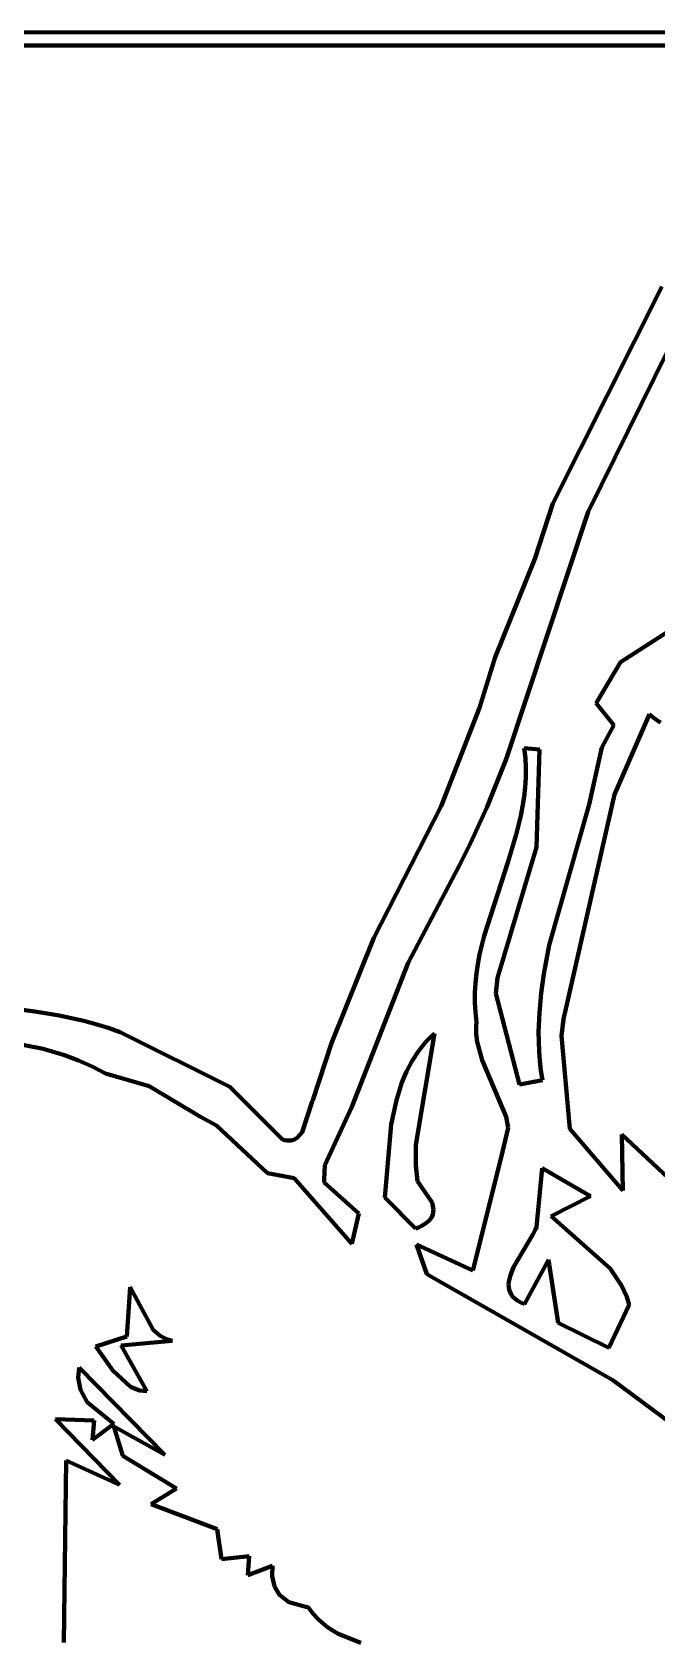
# Model space of a CAD drawing. Header units: millimetres. Extents: x 0 to 7.9, y 0 to 11.
# Drawn here: x 3.324 to 3.973, y 9.357 to 11.028 of the extents above; entities that cross this region are included whole.
import ezdxf

# ---------------------------------------------------------------- set-up
doc = ezdxf.new("R2010")
doc.units = ezdxf.units.MM
doc.layers.add('color#020202ff', color=7, linetype='CONTINUOUS', lineweight=100)
doc.layers.add('color#ffffffff', color=7, linetype='CONTINUOUS', lineweight=100)

msp = doc.modelspace()

# ---------------------------------------------------------------- linework, layer by layer
at = {"layer": 'color#020202ff'}
for p, q in [((0.0189, 11.0278), (7.875, 11.0278)), ((6.0409, 11.0139), (0.1386, 11.0136)), ((3.8652, 10.5379), (3.9786, 10.7629)), ((4.0122, 10.7524), (3.9021, 10.5293)), ((3.9021, 10.5293), (3.8168, 10.272)), ((3.8465, 10.4801), (3.8652, 10.5379)), ((3.8053, 10.3779), (3.8465, 10.4801)), ((3.9355, 10.373), (4.0253, 10.4306)), ((3.789, 10.3254), (3.8053, 10.3779)), ((3.9103, 10.3304), (3.9355, 10.373)), ((3.9287, 10.3075), (3.9103, 10.3304)), ((3.7491, 10.2232), (3.789, 10.3254)), ((3.9656, 10.3188), (3.9294, 10.2353)), ((3.9694, 10.3155), (3.9656, 10.3188)), ((3.9733, 10.3126), (3.9694, 10.3155)), ((3.9773, 10.31), (3.9733, 10.3126)), ((3.916, 10.2842), (3.9287, 10.3075)), ((3.8367, 10.2732), (3.8356, 10.2835)), ((3.8356, 10.2835), (3.8512, 10.2822)), ((3.8512, 10.2822), (3.8483, 10.1805)), ((3.903, 10.225), (3.916, 10.2842)), ((3.8168, 10.272), (3.7966, 10.2218)), ((3.8371, 10.2629), (3.8367, 10.2732)), ((3.837, 10.2528), (3.8371, 10.2629)), ((3.8364, 10.2427), (3.837, 10.2528)), ((3.8338, 10.2229), (3.8353, 10.2328)), ((3.8353, 10.2328), (3.8364, 10.2427)), ((3.9294, 10.2353), (3.8764, 10.0019)), ((3.6792, 10.0864), (3.7491, 10.2232)), ((3.7966, 10.2218), (3.7797, 10.1848)), ((3.8272, 10.1936), (3.8319, 10.2131)), ((3.8319, 10.2131), (3.8338, 10.2229)), ((3.8615, 10.0785), (3.903, 10.225)), ((3.7797, 10.1848), (3.7674, 10.1606)), ((3.8483, 10.1805), (3.8077, 10.0448)), ((3.8185, 10.1647), (3.8272, 10.1936)), ((3.7937, 10.0882), (3.8185, 10.1647)), ((3.7674, 10.1606), (3.7147, 10.0602)), ((3.6351, 9.9767), (3.6792, 10.0864)), ((3.789, 10.0688), (3.7937, 10.0882)), ((3.8558, 10.0487), (3.8615, 10.0785)), ((3.7872, 10.059), (3.789, 10.0688)), ((3.7147, 10.0602), (3.6564, 9.9106)), ((3.7848, 10.0392), (3.7858, 10.0492)), ((3.7858, 10.0492), (3.7872, 10.059)), ((3.8077, 10.0448), (3.8061, 10.0285)), ((3.853, 10.0288), (3.8558, 10.0487)), ((3.7842, 10.0292), (3.7848, 10.0392)), ((3.7842, 10.0192), (3.7842, 10.0292)), ((3.8061, 10.0285), (3.8305, 9.9337)), ((3.8512, 10.0088), (3.853, 10.0288)), ((3.3138, 10.0113), (3.3267, 10.0097)), ((3.7847, 10.009), (3.7842, 10.0192)), ((3.3267, 10.0097), (3.3395, 10.0077)), ((3.3395, 10.0077), (3.3523, 10.0055)), ((3.3523, 10.0055), (3.365, 10.0029)), ((3.365, 10.0029), (3.3777, 9.9999)), ((3.3777, 9.9999), (3.3903, 9.9965)), ((3.3903, 9.9965), (3.4029, 9.9926)), ((3.7859, 9.9987), (3.7847, 10.009)), ((3.7855, 9.9945), (3.7859, 9.9987)), ((3.7856, 9.9863), (3.7855, 9.9945)), ((3.8505, 9.9887), (3.8512, 10.0088)), ((3.8764, 10.0019), (3.8741, 9.9843)), ((3.4029, 9.9926), (3.4154, 9.9883)), ((3.4154, 9.9883), (3.5294, 9.9314)), ((3.7422, 9.9868), (3.7227, 9.8711)), ((3.7293, 9.9734), (3.7333, 9.9781)), ((3.7333, 9.9781), (3.7376, 9.9826)), ((3.7376, 9.9826), (3.7422, 9.9868)), ((3.7865, 9.9783), (3.7856, 9.9863)), ((3.7918, 9.9592), (3.7865, 9.9783)), ((3.8506, 9.9786), (3.8505, 9.9887)), ((3.851, 9.9686), (3.8506, 9.9786)), ((3.8741, 9.9843), (3.8829, 9.8877)), ((3.3355, 9.9708), (3.3053, 9.9769)), ((3.3577, 9.9642), (3.3355, 9.9708)), ((3.3721, 9.9588), (3.3577, 9.9642)), ((3.6157, 9.9177), (3.6351, 9.9767)), ((3.7189, 9.9583), (3.7256, 9.9686)), ((3.7256, 9.9686), (3.7293, 9.9734)), ((3.8518, 9.9585), (3.851, 9.9686)), ((3.3863, 9.9525), (3.3721, 9.9588)), ((3.4002, 9.9452), (3.3863, 9.9525)), ((3.4455, 9.9321), (3.4002, 9.9452)), ((3.7083, 9.9358), (3.7132, 9.9473)), ((3.7132, 9.9473), (3.7189, 9.9583)), ((3.8167, 9.9003), (3.7918, 9.9592)), ((3.8529, 9.9484), (3.8518, 9.9585)), ((3.8545, 9.9383), (3.8529, 9.9484)), ((3.4989, 9.9002), (3.4455, 9.9321)), ((3.5294, 9.9314), (3.5842, 9.8767)), ((3.7026, 9.9176), (3.7083, 9.9358)), ((3.8305, 9.9337), (3.8545, 9.9383)), ((3.6048, 9.8843), (3.6151, 9.9162)), ((3.6151, 9.9162), (3.6157, 9.9177)), ((3.6972, 9.8924), (3.7026, 9.9176)), ((3.5158, 9.8911), (3.4989, 9.9002)), ((3.6564, 9.9106), (3.6283, 9.8498)), ((3.8189, 9.8886), (3.8167, 9.9003)), ((3.5687, 9.8415), (3.5158, 9.8911)), ((3.5968, 9.8768), (3.5999, 9.8786)), ((3.5999, 9.8786), (3.6048, 9.8843)), ((3.6905, 9.8165), (3.6972, 9.8924)), ((3.8115, 9.8579), (3.8189, 9.8886)), ((3.8829, 9.8877), (3.938, 9.8235)), ((3.938, 9.8235), (3.937, 9.882)), ((3.937, 9.882), (4.0012, 9.822)), ((3.5842, 9.8767), (3.5867, 9.876)), ((3.5867, 9.876), (3.589, 9.8757)), ((3.589, 9.8757), (3.5932, 9.8757)), ((3.5932, 9.8757), (3.5968, 9.8768)), ((3.7227, 9.8711), (3.7227, 9.8496)), ((3.6283, 9.8498), (3.6274, 9.8351)), ((3.7227, 9.8496), (3.7245, 9.8332)), ((3.7822, 9.7406), (3.8115, 9.8579)), ((3.8543, 9.8467), (3.8481, 9.7856)), ((3.9044, 9.8179), (3.8543, 9.8467)), ((3.5964, 9.8365), (3.5687, 9.8415)), ((3.6564, 9.7681), (3.5964, 9.8365)), ((3.6274, 9.8351), (3.6277, 9.8321)), ((3.6277, 9.8321), (3.6636, 9.7997)), ((3.7245, 9.8332), (3.7397, 9.8111)), ((3.7224, 9.7841), (3.6905, 9.8165)), ((3.7397, 9.8111), (3.7413, 9.8038)), ((3.8634, 9.7969), (3.9044, 9.8179)), ((3.6636, 9.7997), (3.6564, 9.7681)), ((3.739, 9.7953), (3.7365, 9.7921)), ((3.7405, 9.7986), (3.739, 9.7953)), ((3.7413, 9.8038), (3.7405, 9.7986)), ((3.9248, 9.7426), (3.8634, 9.7969)), ((3.7255, 9.7852), (3.7224, 9.7841)), ((3.7283, 9.7865), (3.7255, 9.7852)), ((3.7329, 9.7892), (3.7283, 9.7865)), ((3.7365, 9.7921), (3.7329, 9.7892)), ((3.8444, 9.7778), (3.8245, 9.7439)), ((3.8471, 9.7831), (3.8444, 9.7778)), ((3.8481, 9.7856), (3.8471, 9.7831)), ((3.7342, 9.7367), (3.7235, 9.7674)), ((3.7235, 9.7674), (3.7822, 9.7406)), ((3.8245, 9.7439), (3.8208, 9.7346)), ((3.8359, 9.7056), (3.8607, 9.7516)), ((3.8607, 9.7516), (3.8709, 9.6861)), ((3.9276, 9.6263), (3.7342, 9.7367)), ((3.8195, 9.7286), (3.8193, 9.7258)), ((3.8208, 9.7346), (3.8195, 9.7286)), ((3.9366, 9.7248), (3.9248, 9.7426)), ((3.4224, 9.6718), (3.4259, 9.7233)), ((3.4259, 9.7233), (3.4498, 9.6787)), ((3.8193, 9.7258), (3.8194, 9.723)), ((3.8194, 9.723), (3.8199, 9.7204)), ((3.8199, 9.7204), (3.8208, 9.7178)), ((3.8208, 9.7178), (3.822, 9.7154)), ((3.822, 9.7154), (3.8238, 9.7131)), ((3.8238, 9.7131), (3.826, 9.711)), ((3.826, 9.711), (3.8288, 9.709)), ((3.942, 9.7131), (3.9366, 9.7248)), ((3.9447, 9.7048), (3.942, 9.7131)), ((3.8288, 9.709), (3.832, 9.7072)), ((3.832, 9.7072), (3.8359, 9.7056)), ((3.9234, 9.6599), (3.9447, 9.7048)), ((3.4498, 9.6787), (3.4572, 9.6724)), ((3.8709, 9.6861), (3.9234, 9.6599)), ((3.3903, 9.6614), (3.4224, 9.6718)), ((3.4079, 9.6364), (3.3903, 9.6614)), ((3.4695, 9.6675), (3.4165, 9.6624)), ((3.4165, 9.6624), (3.4431, 9.6149)), ((3.4572, 9.6724), (3.4641, 9.669)), ((3.4641, 9.669), (3.4695, 9.6675)), ((3.3719, 9.6288), (3.3728, 9.6396)), ((3.3742, 9.6165), (3.3719, 9.6288)), ((3.3728, 9.6396), (3.4618, 9.549)), ((3.4264, 9.6194), (3.4079, 9.6364)), ((3.3811, 9.6035), (3.3742, 9.6165)), ((3.4355, 9.6158), (3.4264, 9.6194)), ((3.4431, 9.6149), (3.4355, 9.6158)), ((3.9894, 9.5807), (3.9276, 9.6263)), ((3.4089, 9.5811), (3.3811, 9.6035)), ((3.4148, 9.5175), (3.3483, 9.586)), ((3.3483, 9.586), (3.3884, 9.5847)), ((3.3884, 9.5847), (3.3867, 9.5645)), ((3.3867, 9.5645), (3.4089, 9.5811)), ((3.4103, 9.5776), (3.4089, 9.5784)), ((3.4089, 9.5784), (3.4183, 9.5479)), ((3.4618, 9.549), (3.4103, 9.5776)), ((3.4183, 9.5479), (3.4741, 9.5139)), ((3.3569, 9.3536), (3.3594, 9.5428)), ((3.3594, 9.5428), (3.4148, 9.5175)), ((3.4741, 9.5139), (3.4478, 9.4974)), ((3.4478, 9.4974), (3.5163, 9.4715)), ((3.5163, 9.4715), (3.5209, 9.4404)), ((3.5209, 9.4404), (3.5495, 9.4435)), ((3.5495, 9.4435), (3.5482, 9.4236)), ((3.5482, 9.4236), (3.5739, 9.4335)), ((3.5739, 9.4335), (3.5736, 9.4228)), ((3.5736, 9.4228), (3.576, 9.4118)), ((3.576, 9.4118), (3.5812, 9.4032)), ((3.5812, 9.4032), (3.5908, 9.3958)), ((3.5908, 9.3958), (3.6085, 9.3909)), ((3.6085, 9.3909), (3.6111, 9.3906)), ((3.6111, 9.3906), (3.6162, 9.3835)), ((3.6162, 9.3835), (3.6219, 9.3773)), ((3.6219, 9.3773), (3.6315, 9.3693)), ((3.6315, 9.3693), (3.6421, 9.3628)), ((3.6421, 9.3628), (3.6656, 9.3533))]:
    msp.add_line(p, q, dxfattribs=at)
at = {"layer": 'color#ffffffff'}
for p, q in [((0.1386, 11.0136), (6.0409, 11.0139)), ((3.9786, 10.7629), (3.8652, 10.5379)), ((3.9021, 10.5293), (4.0122, 10.7524)), ((3.8168, 10.272), (3.9021, 10.5293)), ((3.8652, 10.5379), (3.8465, 10.4801)), ((3.8465, 10.4801), (3.8053, 10.3779)), ((4.0253, 10.4306), (3.9355, 10.373)), ((3.8053, 10.3779), (3.789, 10.3254)), ((3.9355, 10.373), (3.9103, 10.3304)), ((3.9103, 10.3304), (3.9287, 10.3075)), ((3.789, 10.3254), (3.7491, 10.2232)), ((3.9294, 10.2353), (3.9656, 10.3188)), ((3.9656, 10.3188), (3.9694, 10.3155)), ((3.9694, 10.3155), (3.9733, 10.3126)), ((3.9733, 10.3126), (3.9773, 10.31)), ((3.9287, 10.3075), (3.916, 10.2842)), ((3.8512, 10.2822), (3.8356, 10.2835)), ((3.8356, 10.2835), (3.8367, 10.2732)), ((3.8483, 10.1805), (3.8512, 10.2822)), ((3.916, 10.2842), (3.903, 10.225)), ((3.7966, 10.2218), (3.8168, 10.272)), ((3.8367, 10.2732), (3.8371, 10.2629)), ((3.8371, 10.2629), (3.837, 10.2528)), ((3.837, 10.2528), (3.8364, 10.2427)), ((3.8353, 10.2328), (3.8338, 10.2229)), ((3.8364, 10.2427), (3.8353, 10.2328)), ((3.8764, 10.0019), (3.9294, 10.2353)), ((3.7491, 10.2232), (3.6792, 10.0864)), ((3.7797, 10.1848), (3.7966, 10.2218)), ((3.8319, 10.2131), (3.8272, 10.1936)), ((3.8338, 10.2229), (3.8319, 10.2131)), ((3.903, 10.225), (3.8615, 10.0785)), ((3.7674, 10.1606), (3.7797, 10.1848)), ((3.8077, 10.0448), (3.8483, 10.1805)), ((3.8272, 10.1936), (3.8185, 10.1647)), ((3.8185, 10.1647), (3.7937, 10.0882)), ((3.7147, 10.0602), (3.7674, 10.1606)), ((3.6792, 10.0864), (3.6351, 9.9767)), ((3.7937, 10.0882), (3.789, 10.0688)), ((3.8615, 10.0785), (3.8558, 10.0487)), ((3.789, 10.0688), (3.7872, 10.059)), ((3.6564, 9.9106), (3.7147, 10.0602)), ((3.7858, 10.0492), (3.7848, 10.0392)), ((3.7872, 10.059), (3.7858, 10.0492)), ((3.8061, 10.0285), (3.8077, 10.0448)), ((3.8558, 10.0487), (3.853, 10.0288)), ((3.7848, 10.0392), (3.7842, 10.0292)), ((3.7842, 10.0292), (3.7842, 10.0192)), ((3.8305, 9.9337), (3.8061, 10.0285)), ((3.853, 10.0288), (3.8512, 10.0088)), ((3.3267, 10.0097), (3.3138, 10.0113)), ((3.7842, 10.0192), (3.7847, 10.009)), ((3.3395, 10.0077), (3.3267, 10.0097)), ((3.3523, 10.0055), (3.3395, 10.0077)), ((3.365, 10.0029), (3.3523, 10.0055)), ((3.3777, 9.9999), (3.365, 10.0029)), ((3.3903, 9.9965), (3.3777, 9.9999)), ((3.4029, 9.9926), (3.3903, 9.9965)), ((3.7847, 10.009), (3.7859, 9.9987)), ((3.7859, 9.9987), (3.7855, 9.9945)), ((3.7855, 9.9945), (3.7856, 9.9863)), ((3.8512, 10.0088), (3.8505, 9.9887)), ((3.8741, 9.9843), (3.8764, 10.0019)), ((3.4154, 9.9883), (3.4029, 9.9926)), ((3.5294, 9.9314), (3.4154, 9.9883)), ((3.7227, 9.8711), (3.7422, 9.9868)), ((3.7333, 9.9781), (3.7293, 9.9734)), ((3.7376, 9.9826), (3.7333, 9.9781)), ((3.7422, 9.9868), (3.7376, 9.9826)), ((3.7856, 9.9863), (3.7865, 9.9783)), ((3.7865, 9.9783), (3.7918, 9.9592)), ((3.8505, 9.9887), (3.8506, 9.9786)), ((3.8506, 9.9786), (3.851, 9.9686)), ((3.8829, 9.8877), (3.8741, 9.9843)), ((3.3053, 9.9769), (3.3355, 9.9708)), ((3.3355, 9.9708), (3.3577, 9.9642)), ((3.3577, 9.9642), (3.3721, 9.9588)), ((3.6351, 9.9767), (3.6157, 9.9177)), ((3.7256, 9.9686), (3.7189, 9.9583)), ((3.7293, 9.9734), (3.7256, 9.9686)), ((3.851, 9.9686), (3.8518, 9.9585)), ((3.3721, 9.9588), (3.3863, 9.9525)), ((3.3863, 9.9525), (3.4002, 9.9452)), ((3.4002, 9.9452), (3.4455, 9.9321)), ((3.7132, 9.9473), (3.7083, 9.9358)), ((3.7189, 9.9583), (3.7132, 9.9473)), ((3.7918, 9.9592), (3.8167, 9.9003)), ((3.8518, 9.9585), (3.8529, 9.9484)), ((3.8529, 9.9484), (3.8545, 9.9383)), ((3.4455, 9.9321), (3.4989, 9.9002)), ((3.5842, 9.8767), (3.5294, 9.9314)), ((3.7083, 9.9358), (3.7026, 9.9176)), ((3.8545, 9.9383), (3.8305, 9.9337)), ((3.6151, 9.9162), (3.6048, 9.8843)), ((3.6157, 9.9177), (3.6151, 9.9162)), ((3.7026, 9.9176), (3.6972, 9.8924)), ((3.4989, 9.9002), (3.5158, 9.8911)), ((3.6283, 9.8498), (3.6564, 9.9106)), ((3.8167, 9.9003), (3.8189, 9.8886)), ((3.5158, 9.8911), (3.5687, 9.8415)), ((3.5999, 9.8786), (3.5968, 9.8768)), ((3.6048, 9.8843), (3.5999, 9.8786)), ((3.6972, 9.8924), (3.6905, 9.8165)), ((3.8189, 9.8886), (3.8115, 9.8579)), ((3.938, 9.8235), (3.8829, 9.8877)), ((4.0012, 9.822), (3.937, 9.882)), ((3.937, 9.882), (3.938, 9.8235)), ((3.5867, 9.876), (3.5842, 9.8767)), ((3.589, 9.8757), (3.5867, 9.876)), ((3.5932, 9.8757), (3.589, 9.8757)), ((3.5968, 9.8768), (3.5932, 9.8757)), ((3.7227, 9.8496), (3.7227, 9.8711)), ((3.6274, 9.8351), (3.6283, 9.8498)), ((3.7245, 9.8332), (3.7227, 9.8496)), ((3.8115, 9.8579), (3.7822, 9.7406)), ((3.8481, 9.7856), (3.8543, 9.8467)), ((3.8543, 9.8467), (3.9044, 9.8179)), ((3.5687, 9.8415), (3.5964, 9.8365)), ((3.5964, 9.8365), (3.6564, 9.7681)), ((3.6277, 9.8321), (3.6274, 9.8351)), ((3.6636, 9.7997), (3.6277, 9.8321)), ((3.7397, 9.8111), (3.7245, 9.8332)), ((3.6905, 9.8165), (3.7224, 9.7841)), ((3.7413, 9.8038), (3.7397, 9.8111)), ((3.9044, 9.8179), (3.8634, 9.7969)), ((3.6564, 9.7681), (3.6636, 9.7997)), ((3.7365, 9.7921), (3.739, 9.7953)), ((3.739, 9.7953), (3.7405, 9.7986)), ((3.7405, 9.7986), (3.7413, 9.8038)), ((3.8634, 9.7969), (3.9248, 9.7426)), ((3.7224, 9.7841), (3.7255, 9.7852)), ((3.7255, 9.7852), (3.7283, 9.7865)), ((3.7283, 9.7865), (3.7329, 9.7892)), ((3.7329, 9.7892), (3.7365, 9.7921)), ((3.8245, 9.7439), (3.8444, 9.7778)), ((3.8444, 9.7778), (3.8471, 9.7831)), ((3.8471, 9.7831), (3.8481, 9.7856)), ((3.7822, 9.7406), (3.7235, 9.7674)), ((3.7235, 9.7674), (3.7342, 9.7367)), ((3.8208, 9.7346), (3.8245, 9.7439)), ((3.8607, 9.7516), (3.8359, 9.7056)), ((3.8709, 9.6861), (3.8607, 9.7516)), ((3.7342, 9.7367), (3.9276, 9.6263)), ((3.8193, 9.7258), (3.8195, 9.7286)), ((3.8195, 9.7286), (3.8208, 9.7346)), ((3.9248, 9.7426), (3.9366, 9.7248)), ((3.4259, 9.7233), (3.4224, 9.6718)), ((3.4498, 9.6787), (3.4259, 9.7233)), ((3.8194, 9.723), (3.8193, 9.7258)), ((3.8199, 9.7204), (3.8194, 9.723)), ((3.8208, 9.7178), (3.8199, 9.7204)), ((3.822, 9.7154), (3.8208, 9.7178)), ((3.8238, 9.7131), (3.822, 9.7154)), ((3.826, 9.711), (3.8238, 9.7131)), ((3.8288, 9.709), (3.826, 9.711)), ((3.9366, 9.7248), (3.942, 9.7131)), ((3.942, 9.7131), (3.9447, 9.7048)), ((3.832, 9.7072), (3.8288, 9.709)), ((3.8359, 9.7056), (3.832, 9.7072)), ((3.9447, 9.7048), (3.9234, 9.6599)), ((3.4572, 9.6724), (3.4498, 9.6787)), ((3.9234, 9.6599), (3.8709, 9.6861)), ((3.4224, 9.6718), (3.3903, 9.6614)), ((3.3903, 9.6614), (3.4079, 9.6364)), ((3.4165, 9.6624), (3.4695, 9.6675)), ((3.4431, 9.6149), (3.4165, 9.6624)), ((3.4641, 9.669), (3.4572, 9.6724)), ((3.4695, 9.6675), (3.4641, 9.669)), ((3.3728, 9.6396), (3.3719, 9.6288)), ((3.3719, 9.6288), (3.3742, 9.6165)), ((3.4618, 9.549), (3.3728, 9.6396)), ((3.4079, 9.6364), (3.4264, 9.6194)), ((3.3742, 9.6165), (3.3811, 9.6035)), ((3.4264, 9.6194), (3.4355, 9.6158)), ((3.4355, 9.6158), (3.4431, 9.6149)), ((3.9276, 9.6263), (3.9894, 9.5807)), ((3.3811, 9.6035), (3.4089, 9.5811)), ((3.3884, 9.5847), (3.3483, 9.586)), ((3.3483, 9.586), (3.4148, 9.5175)), ((3.3867, 9.5645), (3.3884, 9.5847)), ((3.4089, 9.5811), (3.3867, 9.5645)), ((3.4183, 9.5479), (3.4089, 9.5784)), ((3.4089, 9.5784), (3.4103, 9.5776)), ((3.4103, 9.5776), (3.4618, 9.549)), ((3.4741, 9.5139), (3.4183, 9.5479)), ((3.3594, 9.5428), (3.3569, 9.3536)), ((3.4148, 9.5175), (3.3594, 9.5428)), ((3.4478, 9.4974), (3.4741, 9.5139)), ((3.5163, 9.4715), (3.4478, 9.4974)), ((3.5209, 9.4404), (3.5163, 9.4715)), ((3.5495, 9.4435), (3.5209, 9.4404)), ((3.5482, 9.4236), (3.5495, 9.4435)), ((3.5739, 9.4335), (3.5482, 9.4236)), ((3.5736, 9.4228), (3.5739, 9.4335)), ((3.576, 9.4118), (3.5736, 9.4228)), ((3.5812, 9.4032), (3.576, 9.4118)), ((3.5908, 9.3958), (3.5812, 9.4032)), ((3.6085, 9.3909), (3.5908, 9.3958)), ((3.6111, 9.3906), (3.6085, 9.3909)), ((3.6162, 9.3835), (3.6111, 9.3906)), ((3.6219, 9.3773), (3.6162, 9.3835)), ((3.6315, 9.3693), (3.6219, 9.3773)), ((3.6421, 9.3628), (3.6315, 9.3693)), ((3.6656, 9.3533), (3.6421, 9.3628))]:
    msp.add_line(p, q, dxfattribs=at)

doc.saveas('drawing.dxf')
